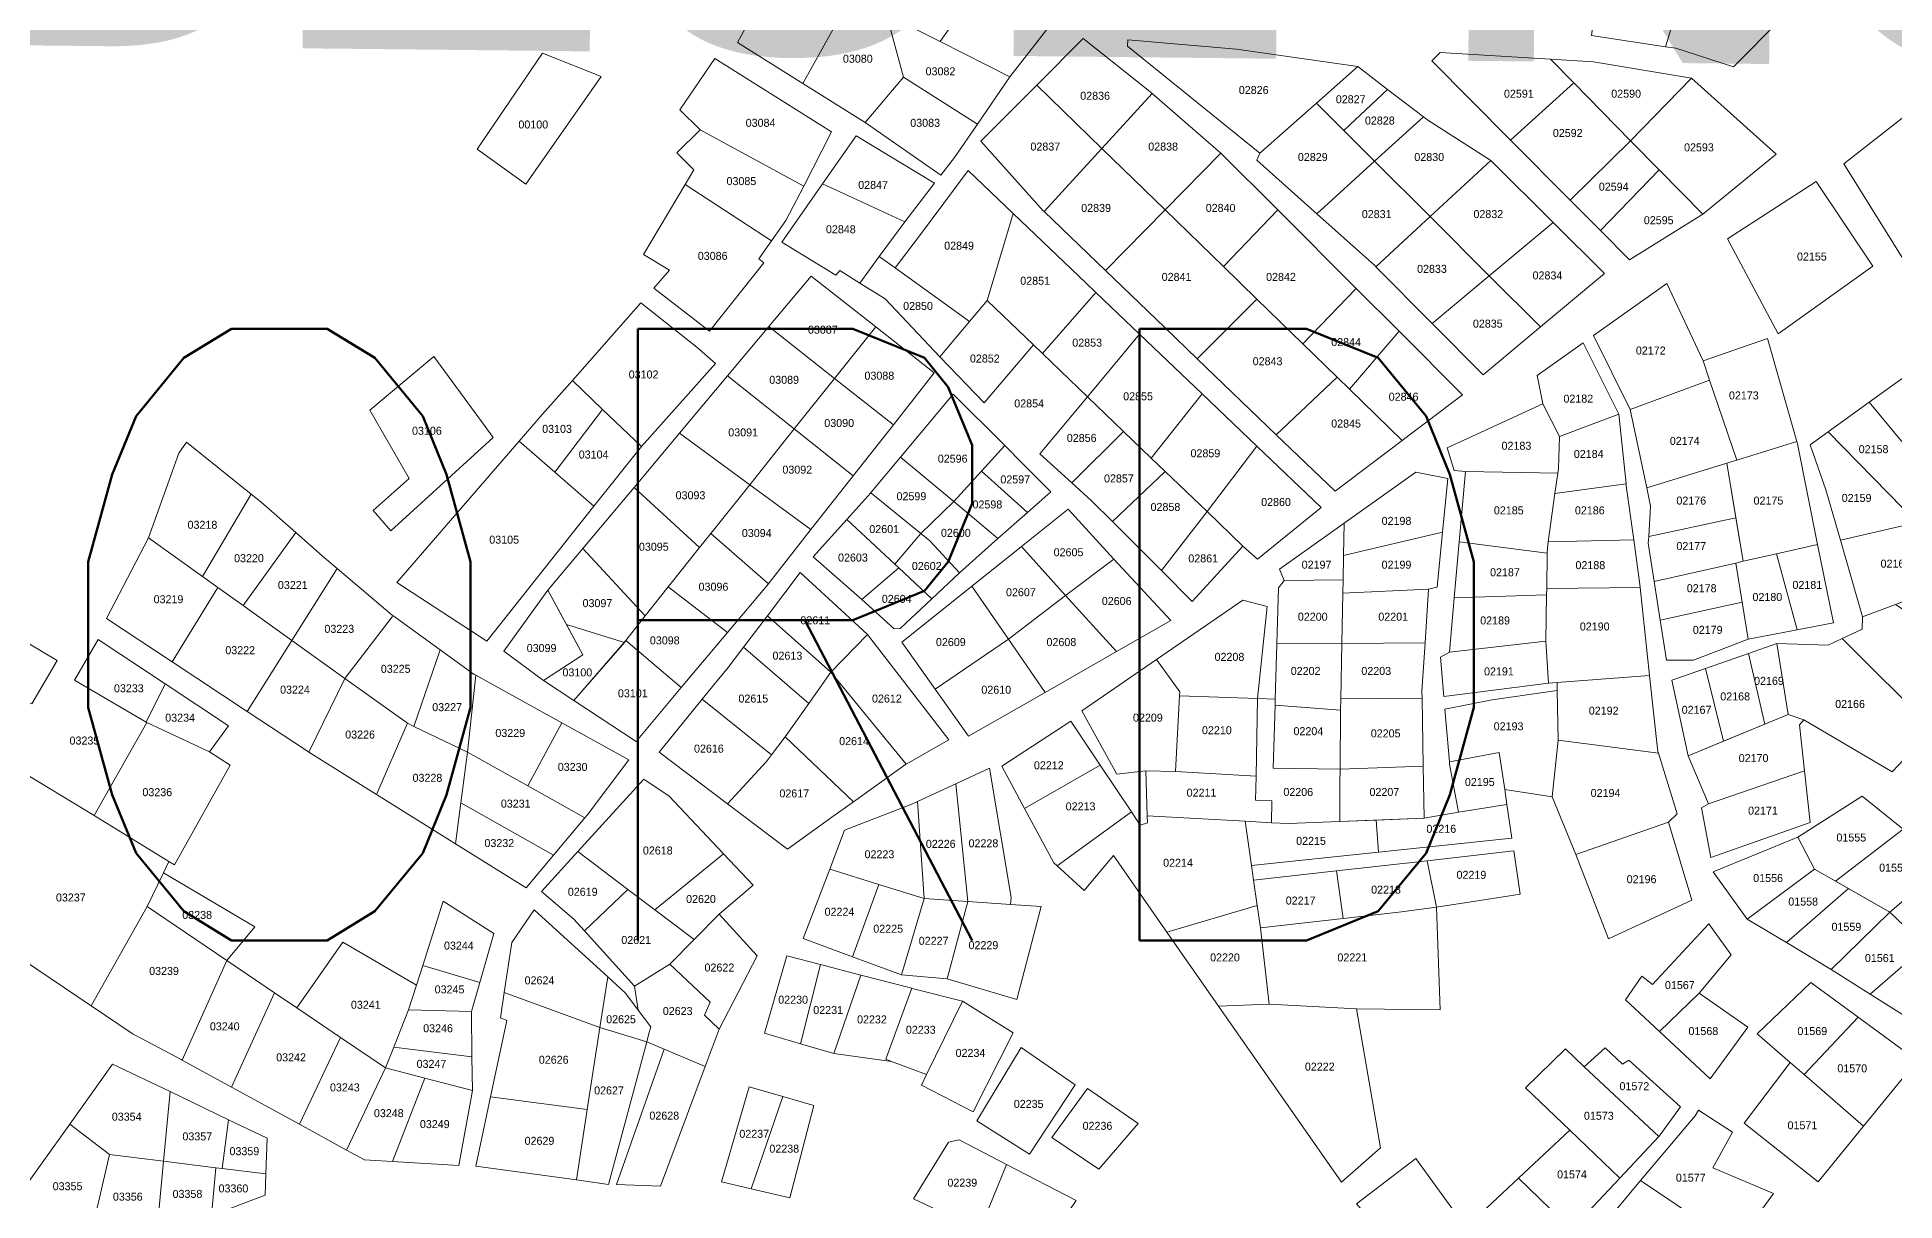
# Model space of a CAD drawing. Header units: metres. Extents: x 245225 to 248406, y 1633796 to 1637634.
# Drawn here: x 246907.2 to 247255.4, y 1635301.6 to 1635519.8 of the extents above; entities that cross this region are included whole.
import ezdxf
from ezdxf.enums import TextEntityAlignment as Align

# ---------------------------------------------------------------- set-up
doc = ezdxf.new("R2010")
doc.units = ezdxf.units.M
doc.header["$MEASUREMENT"] = 0
doc.layers.add('Etat des lieux', color=2, linetype='Continuous', lineweight=13)
doc.layers.add('Nom_Commune', color=7, linetype='Continuous', lineweight=0)
doc.layers.add('historique_numero_parcelle', color=7, linetype='Continuous')
doc.layers.add('LIMITES_PARCELLES', color=7, linetype='Continuous', lineweight=0, true_color=0xffffff)
doc.styles.add('Style-FANCY', font='FANCY.shx')
doc.styles.add('Style-STANDARD', font='STANDARD.shx')
doc.styles.add('Style-Times New Roman', font='times.ttf')

msp = doc.modelspace()

# ---------------------------------------------------------------- linework, layer by layer
at = {"layer": 'limites_parcelles', "flags": 128}
for points in [[(247084.894, 1635530.936), (247076.445, 1635518.926), (247066.382, 1635524.023), (247059.789, 1635527.363), (247067.974, 1635540.501), (247084.894, 1635530.936)], [(247059.789, 1635527.363), (247050.71, 1635511.09), (247038.495, 1635518.765), (247045.374, 1635531.465), (247046.613, 1635533.293), (247059.789, 1635527.363)], [(247233.943, 1635523.078), (247225.132, 1635514.188), (247214.337, 1635517.681), (247212.43, 1635517.968), (247216.221, 1635530.438), (247233.943, 1635523.078)], [(247066.382, 1635524.023), (247069.579, 1635512.282), (247062.413, 1635503.737), (247050.71, 1635511.09), (247059.789, 1635527.363), (247066.382, 1635524.023)], [(247076.445, 1635518.926), (247089.506, 1635512.31), (247083.441, 1635503.46), (247069.579, 1635512.282), (247066.382, 1635524.023), (247076.445, 1635518.926)], [(247116.207, 1635509.165), (247106.766, 1635498.863), (247094.544, 1635510.737), (247103.265, 1635519.506), (247115.753, 1635509.558), (247116.207, 1635509.165)], [(247154.726, 1635514.268), (247146.972, 1635507.386), (247136.391, 1635497.996), (247111.546, 1635518.078), (247111.626, 1635519.268), (247132.025, 1635517.522), (247154.726, 1635514.268)], [(247190.869, 1635515.631), (247195.223, 1635511.198), (247183.377, 1635500.445), (247168.617, 1635515.299), (247170.204, 1635516.887), (247190.869, 1635515.631)], [(247050.883, 1635491.848), (247031.457, 1635502.414), (247027.647, 1635506.118), (247034.208, 1635515.749), (247056.116, 1635501.991), (247050.883, 1635491.848)], [(247217.274, 1635512.045), (247205.882, 1635500.346), (247195.223, 1635511.198), (247190.869, 1635515.631), (247198.938, 1635515.141), (247217.274, 1635512.045)], [(247083.441, 1635503.46), (247079.135, 1635497.175), (247076.6, 1635493.899), (247062.413, 1635503.737), (247069.579, 1635512.282), (247083.441, 1635503.46)], [(247106.766, 1635498.863), (247095.937, 1635487.048), (247095.751, 1635487.227), (247084.109, 1635500.245), (247094.544, 1635510.737), (247106.766, 1635498.863)], [(247205.882, 1635500.346), (247217.274, 1635512.045), (247233.149, 1635497.837), (247219.417, 1635486.566), (247211.245, 1635494.886), (247205.882, 1635500.346)], [(247157.87, 1635496.501), (247147.066, 1635486.666), (247135.835, 1635496.726), (247136.391, 1635497.996), (247146.972, 1635507.386), (247157.87, 1635496.501)], [(247050.883, 1635491.848), (247047.543, 1635485.375), (247044.843, 1635481.549), (247028.665, 1635492.157), (247030.293, 1635494.9), (247027.118, 1635498.075), (247031.457, 1635502.414), (247050.883, 1635491.848)], [(247179.65, 1635496.646), (247168.275, 1635486.109), (247157.87, 1635496.501), (247167.026, 1635504.835), (247167.664, 1635504.346), (247179.65, 1635496.646)], [(247266.655, 1635493.396), (247275.742, 1635482.518), (247261.861, 1635470.304), (247245.835, 1635496.001), (247257.106, 1635504.829), (247266.655, 1635493.396)], [(247168.275, 1635486.109), (247158.14, 1635476.721), (247157.901, 1635476.961), (247147.066, 1635486.666), (247157.87, 1635496.501), (247168.275, 1635486.109)], [(247044.843, 1635481.549), (247042.463, 1635478.178), (247043.416, 1635477.437), (247033.192, 1635464.636), (247022.777, 1635472.701), (247025.742, 1635476.062), (247020.873, 1635479.025), (247028.665, 1635492.157), (247044.843, 1635481.549)], [(247069.843, 1635485.162), (247065.033, 1635478.611), (247061.401, 1635473.665), (247057.65, 1635476.009), (247056.91, 1635475.162), (247046.75, 1635481.3), (247054.406, 1635492.268), (247069.843, 1635485.162)], [(247090.146, 1635486.674), (247085.242, 1635470.389), (247081.933, 1635466.44), (247068.049, 1635476.49), (247072.576, 1635482.54), (247081.698, 1635494.731), (247090.146, 1635486.674)], [(247105.652, 1635471.887), (247095.621, 1635460.43), (247093.933, 1635462.05), (247085.242, 1635470.389), (247090.146, 1635486.674), (247103.791, 1635473.662), (247105.652, 1635471.887)], [(247129.537, 1635476.74), (247135.801, 1635470.654), (247124.657, 1635459.438), (247118.55, 1635465.309), (247107.442, 1635475.988), (247118.61, 1635487.356), (247129.537, 1635476.74)], [(247154.447, 1635472.663), (247144.441, 1635462.26), (247135.801, 1635470.654), (247129.537, 1635476.74), (247139.747, 1635487.363), (247154.447, 1635472.663)], [(247068.049, 1635476.49), (247081.933, 1635466.44), (247076.383, 1635459.816), (247066.117, 1635470.717), (247061.401, 1635473.665), (247065.033, 1635478.611), (247068.049, 1635476.49)], [(247162.487, 1635464.623), (247153.202, 1635453.749), (247150.883, 1635456.001), (247144.441, 1635462.26), (247154.447, 1635472.663), (247162.487, 1635464.623)], [(247219.456, 1635459.06), (247220.668, 1635455.474), (247205.804, 1635449.959), (247198.944, 1635463.823), (247212.683, 1635473.559), (247219.456, 1635459.06)], [(247020.45, 1635443.042), (247013.186, 1635449.977), (247007.508, 1635455.397), (247020.372, 1635469.976), (247030.822, 1635461.668), (247034.314, 1635458.599), (247020.45, 1635443.042)], [(247093.933, 1635462.05), (247084.715, 1635451.193), (247076.383, 1635459.816), (247081.933, 1635466.44), (247085.242, 1635470.389), (247093.933, 1635462.05)], [(247144.441, 1635462.26), (247150.883, 1635456.001), (247139.464, 1635445.205), (247124.657, 1635459.438), (247135.801, 1635470.654), (247144.441, 1635462.26)], [(247125.562, 1635452.901), (247116.027, 1635440.853), (247110.826, 1635445.842), (247104.066, 1635452.329), (247113.841, 1635464.078), (247125.562, 1635452.901)], [(247203.687, 1635449.112), (247192.569, 1635444.917), (247189.399, 1635451.017), (247188.341, 1635456.309), (247197.004, 1635462.448), (247203.687, 1635449.112)], [(247237.003, 1635443.951), (247225.766, 1635440.476), (247220.668, 1635455.474), (247219.456, 1635459.06), (247231.521, 1635463.294), (247237.003, 1635443.951)], [(246992.682, 1635444.677), (246973.5, 1635427.214), (246970.192, 1635431.051), (246976.939, 1635437.004), (246969.531, 1635449.836), (246981.569, 1635459.89), (246990.698, 1635447.455), (246992.682, 1635444.677)], [(247013.186, 1635449.977), (247004.21, 1635438.199), (246997.545, 1635444.01), (247001.929, 1635449.074), (247007.508, 1635455.397), (247013.186, 1635449.977)], [(247153.202, 1635453.749), (247163.068, 1635444.163), (247150.467, 1635434.628), (247139.464, 1635445.205), (247150.883, 1635456.001), (247153.202, 1635453.749)], [(247225.766, 1635440.476), (247223.908, 1635439.902), (247208.898, 1635435.262), (247205.804, 1635449.959), (247220.668, 1635455.474), (247225.766, 1635440.476)], [(247088.546, 1635443.208), (247084.196, 1635438.404), (247079.032, 1635432.701), (247069.049, 1635441.05), (247078.923, 1635452.831), (247088.546, 1635443.208)], [(247135.839, 1635443.1), (247126.493, 1635430.812), (247118.649, 1635438.337), (247116.027, 1635440.853), (247125.562, 1635452.901), (247135.839, 1635443.1)], [(247192.569, 1635444.917), (247192.331, 1635438.884), (247192.21, 1635438.006), (247174.9, 1635438.317), (247172.784, 1635438.528), (247171.514, 1635442.762), (247189.399, 1635451.017), (247192.569, 1635444.917)], [(247205.026, 1635436.026), (247191.681, 1635434.186), (247192.21, 1635438.006), (247192.331, 1635438.884), (247192.569, 1635444.917), (247203.687, 1635449.112), (247205.026, 1635436.026)], [(246947.33, 1635434.098), (246938.156, 1635418.66), (246928.04, 1635425.902), (246933.755, 1635441.777), (246935.19, 1635443.852), (246947.33, 1635434.098)], [(247004.21, 1635438.199), (247011.533, 1635431.814), (246991.452, 1635406.529), (246974.624, 1635417.536), (246997.545, 1635444.01), (247004.21, 1635438.199)], [(247040.755, 1635435.855), (247033.469, 1635426.739), (247031.332, 1635424.065), (247019.072, 1635435.361), (247027.583, 1635445.516), (247040.755, 1635435.855)], [(247092.808, 1635430.65), (247084.196, 1635438.404), (247088.546, 1635443.208), (247091.976, 1635439.778), (247097.225, 1635434.53), (247092.808, 1635430.65)], [(247116.027, 1635440.853), (247118.649, 1635438.337), (247108.74, 1635428.941), (247104.852, 1635432.829), (247101.122, 1635436.213), (247110.826, 1635445.842), (247116.027, 1635440.853)], [(247133.216, 1635424.362), (247126.493, 1635430.812), (247135.839, 1635443.1), (247147.888, 1635431.61), (247135.967, 1635421.928), (247133.216, 1635424.362)], [(247240.931, 1635424.68), (247233.227, 1635422.921), (247226.972, 1635421.494), (247223.908, 1635439.902), (247225.766, 1635440.476), (247237.003, 1635443.951), (247237.13, 1635443.503), (247240.931, 1635424.68)], [(247256.916, 1635431.457), (247256.823, 1635428.142), (247245.203, 1635425.434), (247242.475, 1635434.877), (247239.512, 1635443.344), (247242.891, 1635445.775), (247256.916, 1635431.457)], [(247079.032, 1635432.701), (247072.849, 1635426.68), (247063.429, 1635434.356), (247063.577, 1635434.522), (247069.049, 1635441.05), (247079.032, 1635432.701)], [(247225.613, 1635429.662), (247209.266, 1635426.13), (247209.614, 1635431.861), (247208.898, 1635435.262), (247223.908, 1635439.902), (247225.613, 1635429.662)], [(247092.808, 1635430.65), (247087.286, 1635425.798), (247082.081, 1635430.151), (247079.032, 1635432.701), (247084.196, 1635438.404), (247092.808, 1635430.65)], [(247170.629, 1635426.986), (247152.046, 1635422.566), (247152.157, 1635428.626), (247165.587, 1635438.211), (247171.619, 1635437.047), (247170.629, 1635426.986)], [(247192.21, 1635438.006), (247191.681, 1635434.186), (247190.43, 1635425.138), (247190.267, 1635423.962), (247190.252, 1635423.012), (247173.747, 1635425.137), (247174.9, 1635438.317), (247192.21, 1635438.006)], [(247206.453, 1635425.535), (247190.43, 1635425.138), (247191.681, 1635434.186), (247205.026, 1635436.026), (247205.063, 1635435.671), (247206.453, 1635425.535)], [(246955.689, 1635426.873), (246945.782, 1635413.2), (246941.038, 1635416.596), (246938.156, 1635418.66), (246947.33, 1635434.098), (246949.101, 1635432.676), (246955.689, 1635426.873)], [(247031.332, 1635424.065), (247026.028, 1635417.428), (247025.474, 1635416.722), (247021.186, 1635411.255), (247009.478, 1635423.915), (247019.072, 1635435.361), (247031.332, 1635424.065)], [(247052.234, 1635427.436), (247044.421, 1635417.483), (247044.258, 1635417.288), (247033.469, 1635426.739), (247040.755, 1635435.855), (247052.234, 1635427.436)], [(247072.849, 1635426.68), (247079.032, 1635432.701), (247082.081, 1635430.151), (247087.286, 1635425.798), (247080.106, 1635419.322), (247074.527, 1635425.313), (247072.849, 1635426.68)], [(247067.934, 1635420.981), (247068.699, 1635420.266), (247061.771, 1635414.348), (247052.676, 1635422.327), (247058.965, 1635429.363), (247067.934, 1635420.981)], [(247209.266, 1635426.13), (247225.613, 1635429.662), (247226.972, 1635421.494), (247225.593, 1635421.179), (247210.301, 1635417.689), (247209.19, 1635424.876), (247209.266, 1635426.13)], [(246938.156, 1635418.66), (246941.038, 1635416.596), (246932.517, 1635402.632), (246920.208, 1635410.768), (246928.04, 1635425.902), (246938.156, 1635418.66)], [(246963.421, 1635420.158), (246954.929, 1635406.651), (246945.782, 1635413.2), (246955.689, 1635426.873), (246960.637, 1635422.516), (246963.421, 1635420.158)], [(247044.258, 1635417.288), (247036.574, 1635408.14), (247025.474, 1635416.722), (247026.028, 1635417.428), (247031.332, 1635424.065), (247033.469, 1635426.739), (247044.258, 1635417.288)], [(247067.934, 1635420.981), (247072.849, 1635426.68), (247074.527, 1635425.313), (247080.106, 1635419.322), (247074.906, 1635414.465), (247068.699, 1635420.266), (247067.934, 1635420.981)], [(247152.046, 1635422.566), (247151.964, 1635418.052), (247140.928, 1635417.891), (247140.081, 1635420.008), (247152.157, 1635428.626), (247152.046, 1635422.566)], [(247152.046, 1635422.566), (247170.629, 1635426.986), (247169.608, 1635416.621), (247168.021, 1635416.303), (247151.918, 1635415.517), (247151.964, 1635418.052), (247152.046, 1635422.566)], [(247266.857, 1635422.852), (247261.48, 1635415.654), (247255.535, 1635413.404), (247249.354, 1635411.065), (247245.203, 1635425.434), (247256.823, 1635428.142), (247266.857, 1635422.852)], [(247017.27, 1635406.3), (247006.413, 1635409.655), (247002.935, 1635416.107), (247009.478, 1635423.915), (247021.186, 1635411.255), (247017.562, 1635406.633), (247017.27, 1635406.3)], [(247099.936, 1635415.107), (247089.239, 1635406.92), (247082.408, 1635416.85), (247090.375, 1635423.215), (247091.681, 1635424.259), (247099.936, 1635415.107)], [(247190.128, 1635415.235), (247172.828, 1635414.632), (247173.747, 1635425.137), (247190.252, 1635423.012), (247190.147, 1635416.399), (247190.128, 1635415.235)], [(247190.43, 1635425.138), (247206.453, 1635425.535), (247207.603, 1635417.15), (247207.662, 1635416.586), (247190.147, 1635416.399), (247190.252, 1635423.012), (247190.267, 1635423.962), (247190.43, 1635425.138)], [(247237.069, 1635408.641), (247227.923, 1635406.884), (247226.787, 1635413.851), (247225.593, 1635421.179), (247226.972, 1635421.494), (247233.227, 1635422.921), (247237.069, 1635408.641)], [(246973.859, 1635411.331), (246973.733, 1635411.094), (246964.89, 1635399.519), (246954.929, 1635406.651), (246963.421, 1635420.158), (246973.76, 1635411.403), (246973.859, 1635411.331)], [(247062.836, 1635407.746), (247055.953, 1635400.707), (247044.06, 1635411.301), (247050.234, 1635419.427), (247058.618, 1635411.656), (247062.836, 1635407.746)], [(247074.906, 1635414.465), (247068.966, 1635408.917), (247067.802, 1635408.811), (247061.771, 1635414.348), (247068.699, 1635420.266), (247074.906, 1635414.465)], [(246945.782, 1635413.2), (246954.929, 1635406.651), (246946.564, 1635393.347), (246932.517, 1635402.632), (246941.038, 1635416.596), (246945.782, 1635413.2)], [(247036.574, 1635408.14), (247027.915, 1635397.829), (247017.562, 1635406.633), (247021.186, 1635411.255), (247025.474, 1635416.722), (247036.574, 1635408.14)], [(247089.239, 1635406.92), (247075.543, 1635397.52), (247069.292, 1635406.37), (247076.988, 1635412.519), (247082.408, 1635416.85), (247089.239, 1635406.92)], [(247151.918, 1635415.517), (247151.746, 1635406.06), (247139.567, 1635406.036), (247139.869, 1635416.515), (247140.928, 1635417.891), (247151.964, 1635418.052), (247151.918, 1635415.517)], [(247209.391, 1635400.107), (247192.099, 1635398.804), (247190.466, 1635398.681), (247189.99, 1635406.539), (247190.128, 1635415.235), (247190.147, 1635416.399), (247207.662, 1635416.586), (247209.391, 1635400.107)], [(247089.239, 1635406.92), (247099.936, 1635415.107), (247109.501, 1635404.576), (247104.489, 1635401.71), (247096.118, 1635396.922), (247089.239, 1635406.92)], [(247135.953, 1635395.772), (247121.317, 1635396.302), (247121.357, 1635397.054), (247117.024, 1635403.061), (247133.202, 1635414.187), (247137.753, 1635413.023), (247135.953, 1635395.772)], [(247211.414, 1635410.49), (247226.787, 1635413.851), (247227.923, 1635406.884), (247217.657, 1635402.968), (247212.577, 1635402.968), (247211.414, 1635410.49)], [(247262.524, 1635390.096), (247245.527, 1635407.016), (247249.298, 1635408.8), (247249.354, 1635411.065), (247255.535, 1635413.404), (247273.334, 1635401.578), (247268.85, 1635396.816), (247262.524, 1635390.096)], [(246903.592, 1635396.057), (246896.052, 1635400.582), (246900.735, 1635408.995), (246910.974, 1635402.883), (246906.212, 1635394.787), (246903.592, 1635396.057)], [(246982.727, 1635404.91), (246977.801, 1635390.555), (246976.604, 1635391.132), (246964.89, 1635399.519), (246973.733, 1635411.094), (246973.859, 1635411.331), (246982.727, 1635404.91)], [(247017.27, 1635406.3), (247007.771, 1635395.431), (247002.088, 1635399.174), (247009.496, 1635403.936), (247006.413, 1635409.655), (247017.27, 1635406.3)], [(246964.89, 1635399.519), (246958.086, 1635385.745), (246957.673, 1635386.003), (246946.564, 1635393.347), (246954.929, 1635406.651), (246964.89, 1635399.519)], [(246989.394, 1635400.132), (246987.849, 1635385.708), (246977.801, 1635390.555), (246982.727, 1635404.91), (246989.106, 1635400.291), (246989.394, 1635400.132)], [(247044.866, 1635385.247), (247031.874, 1635395.679), (247034.343, 1635398.715), (247036.695, 1635401.608), (247039.597, 1635405.426), (247051.828, 1635394.863), (247047.38, 1635388.562), (247044.866, 1635385.247)], [(247151.558, 1635395.736), (247151.519, 1635393.614), (247139.234, 1635394.502), (247139.268, 1635395.669), (247139.567, 1635406.036), (247151.746, 1635406.06), (247151.558, 1635395.736)], [(247166.774, 1635395.832), (247151.558, 1635395.736), (247151.746, 1635406.06), (247167.352, 1635406.22), (247166.751, 1635397.148), (247166.774, 1635395.832)], [(247190.466, 1635398.681), (247170.864, 1635396.166), (247170.244, 1635403.498), (247171.937, 1635404.45), (247189.99, 1635406.539), (247190.466, 1635398.681)], [(247262.524, 1635390.096), (247254.931, 1635382.03), (247238.347, 1635391.803), (247235.384, 1635392.755), (247233.267, 1635406.091), (247242.898, 1635405.773), (247245.527, 1635407.016), (247262.524, 1635390.096)], [(247121.317, 1635396.302), (247120.563, 1635382.105), (247114.998, 1635382.225), (247109.601, 1635381.59), (247103.039, 1635393.443), (247117.024, 1635403.061), (247121.357, 1635397.054), (247121.317, 1635396.302)], [(246927.641, 1635391.342), (246931.217, 1635398.509), (246943.068, 1635390.66), (246939.47, 1635385.791), (246927.722, 1635391.295), (246927.641, 1635391.342)], [(247070.086, 1635383.495), (247069.927, 1635383.404), (247060.188, 1635376.415), (247047.38, 1635388.562), (247051.828, 1635394.863), (247055.953, 1635400.707), (247070.086, 1635383.495)], [(247211.075, 1635385.545), (247192.278, 1635387.952), (247192.125, 1635397.279), (247192.099, 1635398.804), (247209.391, 1635400.107), (247209.402, 1635400.005), (247210.989, 1635385.823), (247211.075, 1635385.545)], [(247044.866, 1635385.247), (247043.888, 1635383.959), (247036.574, 1635376.041), (247023.784, 1635385.733), (247031.874, 1635395.679), (247044.866, 1635385.247)], [(247139.234, 1635394.502), (247138.883, 1635382.719), (247151.412, 1635382.558), (247151.387, 1635379.988), (247151.387, 1635372.702), (247141.73, 1635372.315), (247138.577, 1635372.486), (247138.621, 1635376.615), (247135.578, 1635376.747), (247135.666, 1635381.222), (247135.953, 1635395.772), (247139.268, 1635395.669), (247139.234, 1635394.502)], [(247167, 1635383.116), (247151.412, 1635382.558), (247151.519, 1635393.614), (247151.558, 1635395.736), (247166.774, 1635395.832), (247167, 1635383.116)], [(247192.278, 1635387.952), (247191.154, 1635377.369), (247182.276, 1635378.709), (247181.258, 1635385.663), (247171.9, 1635383.925), (247171.068, 1635393.764), (247179.909, 1635395.506), (247192.125, 1635397.279), (247192.278, 1635387.952)], [(246939.47, 1635385.791), (246943.377, 1635383.295), (246932.921, 1635364.594), (246931.882, 1635365.233), (246917.88, 1635373.832), (246927.722, 1635391.295), (246939.47, 1635385.791)], [(246987.849, 1635385.708), (246986.613, 1635376.216), (246985.613, 1635368.54), (246970.823, 1635377.784), (246976.604, 1635391.132), (246977.801, 1635390.555), (246987.849, 1635385.708)], [(247009.832, 1635373.412), (246999.14, 1635379.393), (247005.519, 1635391.245), (247018.104, 1635384.31), (247010.273, 1635373.938), (247009.832, 1635373.412)], [(247238.451, 1635382.199), (247220.462, 1635376.034), (247216.652, 1635385.03), (247235.384, 1635392.755), (247238.347, 1635391.803), (247237.501, 1635390.85), (247238.451, 1635382.199)], [(247060.188, 1635376.415), (247056.162, 1635373.525), (247047.808, 1635367.529), (247036.574, 1635376.041), (247043.888, 1635383.959), (247044.866, 1635385.247), (247047.38, 1635388.562), (247060.188, 1635376.415)], [(247191.154, 1635377.369), (247192.278, 1635387.952), (247211.075, 1635385.545), (247214.588, 1635374.182), (247213, 1635372.594), (247195.586, 1635366.521), (247191.154, 1635377.369)], [(247003.981, 1635366.423), (246986.613, 1635376.216), (246987.849, 1635385.708), (246999.14, 1635379.393), (247009.832, 1635373.412), (247003.981, 1635366.423)], [(247182.276, 1635378.709), (247182.688, 1635375.889), (247173.63, 1635374.499), (247171.937, 1635383.495), (247171.9, 1635383.925), (247181.258, 1635385.663), (247182.276, 1635378.709)], [(246917.88, 1635373.832), (246931.882, 1635365.233), (246930.868, 1635363.107), (246927.841, 1635356.763), (246917.335, 1635338.168), (246889.411, 1635357.005), (246905.497, 1635381.346), (246917.88, 1635373.832)], [(247035.846, 1635366.656), (247022.954, 1635356.162), (247017.895, 1635359.99), (247008.524, 1635367.08), (247020.882, 1635380.632), (247025.645, 1635377.457), (247035.846, 1635366.656)], [(247081.658, 1635357.733), (247079.375, 1635379.782), (247085.727, 1635382.728), (247089.748, 1635358.492), (247089.633, 1635357.189), (247081.658, 1635357.733)], [(247112.292, 1635374.53), (247098.355, 1635364.423), (247097.748, 1635364.974), (247092.276, 1635375.144), (247106.431, 1635383.298), (247112.292, 1635374.53)], [(247120.563, 1635382.105), (247135.666, 1635381.222), (247135.578, 1635376.747), (247138.621, 1635376.615), (247138.577, 1635372.486), (247133.608, 1635372.757), (247115.275, 1635373.753), (247114.998, 1635382.225), (247120.563, 1635382.105)], [(247151.412, 1635382.558), (247167, 1635383.116), (247167.174, 1635373.335), (247151.387, 1635372.702), (247151.387, 1635379.988), (247151.412, 1635382.558)], [(247220.462, 1635376.034), (247238.451, 1635382.199), (247239.512, 1635372.541), (247220.885, 1635365.98), (247219.192, 1635375.293), (247220.462, 1635376.034)], [(247256.976, 1635371.294), (247244.281, 1635361.532), (247240.328, 1635363.797), (247237.227, 1635369.763), (247249.292, 1635377.489), (247256.976, 1635371.294)], [(247073.467, 1635358.292), (247064.983, 1635360.914), (247055.746, 1635363.77), (247058.527, 1635371.086), (247071.122, 1635375.954), (247072.233, 1635376.47), (247073.467, 1635358.292)], [(247115.275, 1635373.753), (247133.608, 1635372.757), (247134.808, 1635364.446), (247135.203, 1635361.716), (247135.89, 1635356.957), (247118.971, 1635351.994), (247108.966, 1635366.35), (247103.463, 1635359.788), (247098.355, 1635364.423), (247112.292, 1635374.53), (247113.94, 1635372.065), (247115.316, 1635372.488), (247115.275, 1635373.753)], [(247158.646, 1635366.966), (247158.194, 1635372.975), (247167.174, 1635373.335), (247173.63, 1635374.499), (247182.688, 1635375.889), (247183.607, 1635369.604), (247158.646, 1635366.966)], [(247158.646, 1635366.966), (247134.808, 1635364.446), (247133.608, 1635372.757), (247138.577, 1635372.486), (247141.73, 1635372.315), (247151.387, 1635372.702), (247158.194, 1635372.975), (247158.646, 1635366.966)], [(247244.281, 1635361.532), (247256.976, 1635371.294), (247262.945, 1635366.482), (247265.191, 1635364.883), (247254.457, 1635355.701), (247244.281, 1635361.532)], [(247017.895, 1635359.99), (247009.811, 1635352.2), (247007.785, 1635354.438), (247001.7, 1635359.598), (247008.524, 1635367.08), (247017.895, 1635359.99)], [(247035.038, 1635355.364), (247030.325, 1635350.584), (247022.954, 1635356.162), (247035.846, 1635366.656), (247041.388, 1635360.788), (247035.038, 1635355.364)], [(247169.465, 1635356.67), (247167.748, 1635365.376), (247183.959, 1635367.199), (247185.148, 1635359.073), (247175.642, 1635357.606), (247170.225, 1635356.771), (247169.465, 1635356.67)], [(246942.776, 1635346.648), (246935.024, 1635351.898), (246927.841, 1635356.763), (246930.868, 1635363.107), (246947.973, 1635352.995), (246942.776, 1635346.648)], [(247151.979, 1635354.555), (247136.491, 1635352.802), (247135.89, 1635356.957), (247135.203, 1635361.716), (247150.776, 1635363.467), (247151.979, 1635354.555)], [(247169.465, 1635356.67), (247162.446, 1635355.739), (247151.979, 1635354.555), (247150.776, 1635363.467), (247167.748, 1635365.376), (247169.465, 1635356.67)], [(247274.993, 1635357.901), (247264.481, 1635346.632), (247261.124, 1635349.351), (247254.457, 1635355.701), (247265.191, 1635364.883), (247274.993, 1635357.901)], [(247022.954, 1635356.162), (247030.325, 1635350.584), (247025.777, 1635345.971), (247019.163, 1635341.87), (247009.811, 1635352.2), (247017.895, 1635359.99), (247022.954, 1635356.162)], [(246942.776, 1635346.648), (246934.405, 1635327.988), (246934.178, 1635328.112), (246925.715, 1635332.593), (246925.182, 1635332.875), (246917.335, 1635338.168), (246927.841, 1635356.763), (246935.024, 1635351.898), (246942.776, 1635346.648)], [(247012.671, 1635334.101), (246994.745, 1635340.655), (246996.147, 1635350.037), (247000.377, 1635356.158), (247014.134, 1635343.575), (247012.671, 1635334.101)], [(247089.633, 1635357.189), (247095.357, 1635356.799), (247090.807, 1635339.336), (247077.789, 1635343.252), (247077.754, 1635343.255), (247081.658, 1635357.733), (247089.633, 1635357.189)], [(247136.491, 1635352.802), (247138.131, 1635338.488), (247128.639, 1635338.121), (247118.971, 1635351.994), (247135.89, 1635356.957), (247136.491, 1635352.802)], [(247154.521, 1635337.605), (247138.131, 1635338.488), (247136.491, 1635352.802), (247151.979, 1635354.555), (247162.446, 1635355.739), (247169.465, 1635356.67), (247170.188, 1635337.441), (247154.521, 1635337.605)], [(247035.038, 1635333.801), (247032.259, 1635336.446), (247033.322, 1635338.873), (247025.777, 1635345.971), (247030.325, 1635350.584), (247035.038, 1635355.364), (247042.181, 1635347.559), (247035.038, 1635333.801)], [(247218.715, 1635340.527), (247211.269, 1635333.349), (247204.899, 1635339.295), (247207.968, 1635343.74), (247209.979, 1635342.152), (247220.556, 1635353.531), (247224.748, 1635347.723), (247218.715, 1635340.527)], [(246978.294, 1635342.057), (246976.829, 1635337.425), (246974.028, 1635330.389), (246972.49, 1635326.525), (246964.06, 1635332.234), (246955.887, 1635337.768), (246964.46, 1635350.095), (246978.294, 1635342.057)], [(247268.918, 1635343.039), (247260.422, 1635333.457), (247256.812, 1635336.534), (247250.762, 1635340.373), (247261.124, 1635349.351), (247264.481, 1635346.632), (247268.918, 1635343.039)], [(246990.144, 1635342.514), (246988.577, 1635337.108), (246976.829, 1635337.425), (246978.294, 1635342.057), (246979.465, 1635345.757), (246990.144, 1635342.514)], [(247035.038, 1635333.801), (247032.415, 1635326.798), (247024.725, 1635330.033), (247021.446, 1635331.413), (247021.807, 1635332.755), (247022.248, 1635334.224), (247019.866, 1635337.358), (247019.163, 1635341.87), (247025.777, 1635345.971), (247033.322, 1635338.873), (247032.259, 1635336.446), (247035.038, 1635333.801)], [(247021.446, 1635331.413), (247012.671, 1635334.101), (247014.134, 1635343.575), (247017.443, 1635340.547), (247019.866, 1635337.358), (247022.248, 1635334.224), (247021.807, 1635332.755), (247021.446, 1635331.413)], [(247071.146, 1635341.451), (247066.272, 1635328.158), (247067.352, 1635327.752), (247056.535, 1635329.216), (247061.596, 1635343.942), (247071.146, 1635341.451)], [(247248.558, 1635336.013), (247238.401, 1635325.27), (247235.807, 1635327.525), (247229.616, 1635332.907), (247239.67, 1635342.537), (247248.558, 1635336.013)], [(246955.887, 1635337.768), (246964.06, 1635332.234), (246956.361, 1635315.963), (246943.606, 1635322.949), (246951.712, 1635340.596), (246955.887, 1635337.768)], [(247010.299, 1635318.737), (246992.164, 1635321.092), (246995.218, 1635335.388), (246994.033, 1635335.891), (246994.745, 1635340.655), (247012.671, 1635334.101), (247010.299, 1635318.737)], [(247080.644, 1635339.035), (247073.916, 1635325.286), (247067.352, 1635327.752), (247066.272, 1635328.158), (247071.146, 1635341.451), (247071.446, 1635341.372), (247080.644, 1635339.035)], [(247073.916, 1635325.286), (247080.644, 1635339.035), (247090.141, 1635333.088), (247082.661, 1635318.27), (247072.939, 1635323.289), (247073.916, 1635325.286)], [(247154.521, 1635337.605), (247158.967, 1635311.567), (247151.656, 1635305.095), (247128.639, 1635338.121), (247138.131, 1635338.488), (247154.521, 1635337.605)], [(247021.446, 1635331.413), (247014.268, 1635304.696), (247008.26, 1635305.527), (247010.299, 1635318.737), (247012.671, 1635334.101), (247021.446, 1635331.413)], [(246988.698, 1635328.586), (246988.788, 1635322.291), (246979.84, 1635324.615), (246972.49, 1635326.525), (246974.028, 1635330.389), (246988.698, 1635328.586)], [(247197.173, 1635326.701), (247211.162, 1635313.694), (247203.854, 1635305.879), (247194.474, 1635314.845), (247186.166, 1635322.785), (247193.681, 1635330.087), (247197.173, 1635326.701)], [(247211.162, 1635313.694), (247197.173, 1635326.701), (247201.089, 1635330.299), (247204.37, 1635327.23), (247205.534, 1635327.971), (247215.223, 1635319.254), (247211.413, 1635313.962), (247211.162, 1635313.694)], [(246932.124, 1635322.078), (246930.879, 1635309.041), (246920.764, 1635310.302), (246913.317, 1635316.007), (246921.333, 1635327.252), (246932.124, 1635322.078)], [(246979.84, 1635324.615), (246973.802, 1635308.961), (246968.574, 1635309.274), (246965.206, 1635311.118), (246972.49, 1635326.525), (246979.84, 1635324.615)], [(247238.401, 1635325.27), (247249.527, 1635315.598), (247241.046, 1635305.178), (247227.148, 1635316.175), (247235.807, 1635327.525), (247238.401, 1635325.27)], [(246943.082, 1635316.824), (246941.869, 1635307.67), (246940.707, 1635307.815), (246930.879, 1635309.041), (246932.124, 1635322.078), (246943.082, 1635316.824)], [(247225.806, 1635293.537), (247221.921, 1635296.023), (247217.865, 1635298.619), (247207.748, 1635305.394), (247217.974, 1635317.561), (247218.609, 1635318.619), (247224.959, 1635314.492), (247221.255, 1635307.824), (247232.685, 1635302.956), (247225.806, 1635293.537)], [(247088.919, 1635308.424), (247083.919, 1635296.085), (247071.446, 1635302.002), (247078.034, 1635312.638), (247080.019, 1635313.035), (247088.919, 1635308.424)], [(246939.845, 1635298.856), (246940.707, 1635307.815), (246941.869, 1635307.67), (246950.056, 1635306.65), (246949.908, 1635302.646), (246939.845, 1635298.856)], [(247221.921, 1635296.023), (247214.291, 1635283.921), (247199.211, 1635295.272), (247203.475, 1635300.31), (247207.748, 1635305.394), (247217.865, 1635298.619), (247221.921, 1635296.023)]]:
    msp.add_lwpolyline(points, close=True, dxfattribs=at)
at = {"layer": 'limites_parcelles'}
for points in [[(247216.221, 1635530.438), (247212.43, 1635517.968), (247198.541, 1635520.062), (247200.685, 1635536.889)], [(247089.506, 1635512.31), (247076.445, 1635518.926), (247084.894, 1635530.936), (247098.185, 1635523.422)], [(247012.923, 1635512.41), (246998.767, 1635492.169), (246989.639, 1635498.784), (247001.942, 1635516.776)], [(247160.336, 1635509.965), (247152.117, 1635502.248), (247146.972, 1635507.386), (247154.726, 1635514.268)], [(247129.088, 1635498.022), (247118.61, 1635487.356), (247106.766, 1635498.863), (247116.207, 1635509.165)], [(247152.117, 1635502.248), (247160.336, 1635509.965), (247167.026, 1635504.835), (247157.87, 1635496.501)], [(247205.882, 1635500.346), (247194.54, 1635489.21), (247183.377, 1635500.445), (247195.223, 1635511.198)], [(247075.414, 1635492.365), (247069.843, 1635485.162), (247054.406, 1635492.268), (247060.694, 1635501.274)], [(247118.61, 1635487.356), (247107.442, 1635475.988), (247095.937, 1635487.048), (247106.766, 1635498.863)], [(247211.245, 1635494.886), (247200.211, 1635483.502), (247194.54, 1635489.21), (247205.882, 1635500.346)], [(247139.747, 1635487.363), (247129.537, 1635476.74), (247118.61, 1635487.356), (247129.088, 1635498.022)], [(247191.38, 1635485.004), (247179.383, 1635475.013), (247168.275, 1635486.109), (247179.65, 1635496.646)], [(247219.417, 1635486.566), (247205.685, 1635477.993), (247200.211, 1635483.502), (247211.245, 1635494.886)], [(247251.259, 1635476.818), (247233.532, 1635464.118), (247224.007, 1635481.978), (247240.676, 1635492.693)], [(247179.383, 1635475.013), (247168.679, 1635466.099), (247158.14, 1635476.721), (247168.275, 1635486.109)], [(247188.972, 1635465.435), (247179.383, 1635475.013), (247191.38, 1635485.004), (247201.002, 1635475.453)], [(247064.391, 1635465.429), (247056.671, 1635455.77), (247044.322, 1635465.487), (247052.253, 1635474.95)], [(247188.972, 1635465.435), (247178.221, 1635456.482), (247168.679, 1635466.099), (247179.383, 1635475.013)], [(247113.841, 1635464.078), (247104.066, 1635452.329), (247095.621, 1635460.43), (247105.652, 1635471.887)], [(247056.671, 1635455.77), (247049.109, 1635446.307), (247036.569, 1635456.237), (247044.322, 1635465.487)], [(247067.677, 1635447.11), (247056.671, 1635455.77), (247064.391, 1635465.429), (247075.325, 1635456.853)], [(247163.068, 1635444.163), (247153.202, 1635453.749), (247162.487, 1635464.623), (247174.385, 1635452.725)], [(247269.984, 1635453.563), (247257.247, 1635443.276), (247250.597, 1635451.318), (247263.642, 1635460.701)], [(247049.109, 1635446.307), (247040.755, 1635435.855), (247027.583, 1635445.516), (247036.569, 1635456.237)], [(247067.677, 1635447.11), (247060.171, 1635437.548), (247049.109, 1635446.307), (247056.671, 1635455.77)], [(247020.45, 1635443.042), (247011.533, 1635431.814), (247004.21, 1635438.199), (247013.186, 1635449.977)], [(247110.826, 1635445.842), (247101.122, 1635436.213), (247095.158, 1635441.622), (247104.066, 1635452.329)], [(247256.916, 1635431.457), (247242.891, 1635445.775), (247250.597, 1635451.318), (247257.247, 1635443.276)], [(247060.171, 1635437.548), (247052.234, 1635427.436), (247040.755, 1635435.855), (247049.109, 1635446.307)], [(247126.493, 1635430.812), (247117.918, 1635419.763), (247108.74, 1635428.941), (247118.649, 1635438.337)], [(247072.849, 1635426.68), (247067.934, 1635420.981), (247058.965, 1635429.363), (247063.429, 1635434.356)], [(247099.936, 1635415.107), (247091.681, 1635424.259), (247100.435, 1635431.254), (247109.035, 1635421.926)], [(247117.918, 1635419.763), (247126.493, 1635430.812), (247133.216, 1635424.362), (247123.691, 1635413.99)], [(247237.069, 1635408.641), (247233.227, 1635422.921), (247240.931, 1635424.68), (247243.904, 1635409.953)], [(247109.501, 1635404.576), (247099.936, 1635415.107), (247109.035, 1635421.926), (247119.669, 1635410.392)], [(247226.787, 1635413.851), (247211.414, 1635410.49), (247210.301, 1635417.689), (247225.593, 1635421.179)], [(247002.088, 1635399.174), (246994.671, 1635404.683), (247002.935, 1635416.107), (247009.496, 1635403.936)], [(247167.352, 1635406.22), (247151.746, 1635406.06), (247151.918, 1635415.517), (247168.021, 1635416.303)], [(247172.828, 1635414.632), (247190.128, 1635415.235), (247189.99, 1635406.539), (247171.937, 1635404.45)], [(247051.828, 1635394.863), (247039.597, 1635405.426), (247044.06, 1635411.301), (247055.953, 1635400.707)], [(246931.217, 1635398.509), (246927.641, 1635391.342), (246914.176, 1635399.232), (246918.621, 1635406.852)], [(247027.915, 1635397.829), (247019.445, 1635387.744), (247007.771, 1635395.431), (247017.562, 1635406.633)], [(247070.086, 1635383.495), (247055.953, 1635400.707), (247062.836, 1635407.746), (247078.076, 1635388.061)], [(247096.118, 1635396.922), (247081.764, 1635388.712), (247075.543, 1635397.52), (247089.239, 1635406.92)], [(247231.058, 1635390.971), (247227.953, 1635404.229), (247233.267, 1635406.091), (247235.384, 1635392.755)], [(247223.299, 1635387.771), (247216.652, 1635385.03), (247213.588, 1635399.198), (247219.902, 1635401.41)], [(247231.058, 1635390.971), (247223.299, 1635387.771), (247219.902, 1635401.41), (247227.953, 1635404.229)], [(246976.604, 1635391.132), (246970.823, 1635377.784), (246958.086, 1635385.745), (246964.89, 1635399.519)], [(247005.519, 1635391.245), (246999.14, 1635379.393), (246987.849, 1635385.708), (246989.394, 1635400.132)], [(247135.953, 1635395.772), (247135.666, 1635381.222), (247120.563, 1635382.105), (247121.317, 1635396.302)], [(247151.412, 1635382.558), (247138.883, 1635382.719), (247139.234, 1635394.502), (247151.519, 1635393.614)], [(247106.431, 1635383.298), (247092.276, 1635375.144), (247088.011, 1635383.072), (247100.923, 1635391.538)], [(247081.658, 1635357.733), (247073.467, 1635358.292), (247072.233, 1635376.47), (247079.375, 1635379.782)], [(247003.981, 1635366.423), (246998.843, 1635360.285), (246985.613, 1635368.54), (246986.613, 1635376.216)], [(247195.586, 1635366.521), (247213, 1635372.594), (247217.339, 1635357.989), (247201.737, 1635350.712)], [(247240.328, 1635363.797), (247227.702, 1635354.417), (247221.352, 1635363.307), (247237.227, 1635369.763)], [(247064.983, 1635360.914), (247060.009, 1635347.379), (247050.802, 1635350.766), (247055.746, 1635363.77)], [(247246.696, 1635360.148), (247235.074, 1635350.014), (247227.702, 1635354.417), (247240.328, 1635363.797)], [(247073.467, 1635358.292), (247069.217, 1635343.993), (247060.009, 1635347.379), (247064.983, 1635360.914)], [(247235.074, 1635350.014), (247246.696, 1635360.148), (247254.457, 1635355.701), (247243.471, 1635344.998)], [(246990.144, 1635342.514), (246979.465, 1635345.757), (246983.276, 1635357.804), (246992.81, 1635351.713)], [(247081.658, 1635357.733), (247077.754, 1635343.255), (247069.217, 1635343.993), (247073.467, 1635358.292)], [(247261.124, 1635349.351), (247250.762, 1635340.373), (247243.471, 1635344.998), (247254.457, 1635355.701)], [(246951.712, 1635340.596), (246943.606, 1635322.949), (246934.405, 1635327.988), (246942.776, 1635346.648)], [(247054.047, 1635345.911), (247050.278, 1635331.059), (247043.527, 1635333.047), (247047.713, 1635347.563)], [(247050.278, 1635331.059), (247054.047, 1635345.911), (247061.596, 1635343.942), (247056.535, 1635329.216)], [(247211.269, 1635333.349), (247218.715, 1635340.527), (247227.832, 1635334.154), (247220.774, 1635324.478)], [(246988.698, 1635328.586), (246974.028, 1635330.389), (246976.829, 1635337.425), (246988.577, 1635337.108)], [(247249.527, 1635315.598), (247238.401, 1635325.27), (247248.558, 1635336.013), (247259.567, 1635327.932)], [(246972.49, 1635326.525), (246965.206, 1635311.118), (246956.361, 1635315.963), (246964.06, 1635332.234)], [(247015.79, 1635304.648), (247024.725, 1635330.033), (247032.415, 1635326.798), (247024.02, 1635304.387)], [(247101.768, 1635323.354), (247093.195, 1635310.336), (247083.353, 1635316.607), (247091.608, 1635330.339)], [(246988.788, 1635322.291), (246986.248, 1635308.215), (246973.802, 1635308.961), (246979.84, 1635324.615)], [(247046.96, 1635321.153), (247040.999, 1635303.877), (247035.489, 1635305.177), (247040.626, 1635322.987)], [(247040.999, 1635303.877), (247046.96, 1635321.153), (247052.793, 1635319.465), (247048.269, 1635302.161)], [(247113.595, 1635316.131), (247106.213, 1635307.558), (247097.402, 1635313.511), (247104.07, 1635322.64)], [(247010.299, 1635318.737), (247008.26, 1635305.527), (246989.397, 1635308.136), (246992.164, 1635321.092)], [(246920.764, 1635310.302), (246916.57, 1635292.195), (246902.944, 1635301.455), (246913.317, 1635316.007)], [(246950.056, 1635306.65), (246941.869, 1635307.67), (246943.082, 1635316.824), (246950.305, 1635313.361)], [(247203.854, 1635305.879), (247194.816, 1635296.212), (247184.883, 1635305.859), (247194.474, 1635314.845)], [(246930.879, 1635309.041), (246929.535, 1635294.973), (246916.57, 1635292.195), (246920.764, 1635310.302)], [(246940.707, 1635307.815), (246939.845, 1635298.856), (246929.535, 1635294.973), (246930.879, 1635309.041)], [(247083.919, 1635296.085), (247088.919, 1635308.424), (247101.926, 1635301.685), (247094.703, 1635290.969)], [(247175.006, 1635296.606), (247165.269, 1635288.774), (247154.474, 1635301.051), (247165.635, 1635309.556)], [(247194.816, 1635296.212), (247184.002, 1635284.647), (247175.006, 1635296.606), (247184.883, 1635305.859)]]:
    msp.add_3dface(points, dxfattribs=at)

# ---------------------------------------------------------------- texts
at = {"layer": 'Etat des lieux', "color": 7, "linetype": 'Continuous', "lineweight": 0, "insert": (247028.103643, 1635546.483095), "char_height": 60, "attachment_point": 5, "rotation": 359.38531881, "style": 'Style-Times New Roman'}
msp.add_mtext('\\fArial Black|b0|i0|c00|p39;YEUMBEUL NORD', dxfattribs=at)
at = {"layer": 'historique_numero_parcelle', "style": 'Style-FANCY'}
for s, p in [('03080', (247061.020763, 1635515.714502)), ('03082', (247076.513966, 1635513.353125)), ('02836', (247105.502164, 1635508.770526)), ('02826', (247135.221889, 1635509.851066)), ('02591', (247184.927693, 1635509.157292)), ('02590', (247205.038076, 1635509.157292)), ('02827', (247153.403736, 1635508.118273)), ('00100', (247000.192369, 1635503.387189)), ('03084', (247042.790919, 1635503.702281)), ('03083', (247073.641055, 1635503.702281)), ('02828', (247158.864781, 1635504.128866)), ('02592', (247194.0851, 1635501.790824)), ('02837', (247096.1652, 1635499.248017)), ('02838', (247118.25071, 1635499.248017)), ('02593', (247218.684408, 1635499.095774)), ('02829', (247146.301026, 1635497.289883)), ('02830', (247168.124268, 1635497.289883)), ('03085', (247039.199779, 1635492.772892)), ('02847', (247063.889831, 1635492.061218)), ('02594', (247202.703835, 1635491.729305)), ('02839', (247105.681721, 1635487.749139)), ('02840', (247129.02413, 1635487.749139)), ('02831', (247158.274285, 1635486.589305)), ('02832', (247179.2055, 1635486.589305)), ('02595', (247211.143014, 1635485.440856)), ('02848', (247057.836195, 1635483.745065)), ('02849', (247079.998658, 1635480.665009)), ('03086', (247033.813069, 1635478.758634)), ('02155', (247239.849631, 1635478.630309)), ('02851', (247094.260613, 1635474.094221)), ('02841', (247120.764508, 1635474.812901)), ('02842', (247140.33622, 1635474.812901)), ('02833', (247168.637288, 1635476.322449)), ('02834', (247190.286731, 1635475.090427)), ('02850', (247072.303358, 1635469.371467)), ('03087', (247054.462123, 1635464.924046)), ('02835', (247179.102896, 1635466.055594)), ('02853', (247104.007993, 1635462.492674)), ('02844', (247152.546096, 1635462.595343)), ('02172', (247209.65209, 1635461.012764)), ('03102', (247020.864998, 1635456.520069)), ('03088', (247065.055986, 1635456.299888)), ('02852', (247084.821046, 1635459.515286)), ('02843', (247137.822422, 1635459.001943)), ('03089', (247047.210219, 1635455.52254)), ('02854', (247093.131969, 1635451.096465)), ('02855', (247113.550165, 1635452.431156)), ('02846', (247163.319515, 1635452.354154)), ('02182', (247196.069886, 1635451.990765)), ('02173', (247227.09477, 1635452.593943)), ('03106', (246980.248473, 1635445.974542)), ('03103', (247004.638909, 1635446.326549)), ('03090', (247057.52925, 1635447.426391)), ('02845', (247152.546096, 1635447.323395)), ('03091', (247039.529577, 1635445.666359)), ('02856', (247102.981953, 1635444.628346)), ('02183', (247184.475635, 1635443.161269)), ('02174', (247216.013538, 1635444.072453)), ('02158', (247251.418231, 1635442.516644)), ('03104', (247011.498719, 1635441.515793)), ('02596', (247078.795482, 1635440.739528)), ('02859', (247126.170456, 1635441.753626)), ('02184', (247198.019362, 1635441.621241)), ('03092', (247049.672715, 1635438.684897)), ('02597', (247090.531076, 1635436.850171)), ('02857', (247109.959025, 1635437.030872)), ('03093', (247029.655775, 1635433.881475)), ('02599', (247071.065632, 1635433.698875)), ('02598', (247085.304554, 1635432.156752)), ('02860', (247139.406372, 1635432.616125)), ('02176', (247217.244786, 1635432.88158)), ('02175', (247231.71195, 1635432.88158)), ('02159', (247248.237508, 1635433.379143)), ('03218', (246938.176173, 1635428.345375)), ('02858', (247118.680364, 1635431.692108)), ('02198', (247161.991389, 1635429.07826)), ('02185', (247183.039179, 1635431.04638)), ('02186', (247198.22457, 1635431.04638)), ('03105', (246994.730295, 1635425.558166)), ('03094', (247042.070858, 1635426.797345)), ('02601', (247065.964748, 1635427.538762)), ('02600', (247079.391213, 1635426.834749)), ('03220', (246946.897512, 1635422.082594)), ('03095', (247022.781307, 1635424.230631)), ('02603', (247060.101662, 1635422.199997)), ('02605', (247100.512979, 1635423.193682)), ('02861', (247125.76004, 1635422.041263)), ('02177', (247217.244786, 1635424.36009)), ('02602', (247073.938544, 1635420.615968)), ('02197', (247147.011206, 1635420.864776)), ('02199', (247161.991389, 1635420.864776)), ('02187', (247182.320951, 1635419.444833)), ('02188', (247198.327174, 1635420.779524)), ('02161', (247255.522391, 1635421.058916)), ('03219', (246931.814725, 1635414.382452)), ('03221', (246955.105832, 1635417.051834)), ('03096', (247033.965143, 1635416.735826)), ('02604', (247068.309982, 1635414.455854)), ('02607', (247091.586431, 1635415.698877)), ('02178', (247219.194262, 1635416.454611)), ('02180', (247231.506742, 1635414.811914)), ('02181', (247238.996833, 1635417.070623)), ('03097', (247012.213096, 1635413.65577)), ('02606', (247109.542131, 1635414.05618)), ('02200', (247146.292978, 1635411.111263)), ('02201', (247161.375765, 1635411.111263)), ('03223', (246963.827172, 1635408.83835)), ('02611', (247053.040309, 1635410.433447)), ('02189', (247180.474079, 1635410.41)), ('02190', (247199.148006, 1635409.280646)), ('02179', (247220.322906, 1635408.651801)), ('03222', (246945.255848, 1635404.834276)), ('03099', (247001.747488, 1635405.236948)), ('03098', (247024.833387, 1635406.674308)), ('02609', (247078.45312, 1635406.356039)), ('02608', (247099.179127, 1635406.356039)), ('03225', (246974.395383, 1635401.343545)), ('03100', (247008.449653, 1635400.673436)), ('02613', (247047.822163, 1635403.803992)), ('02208', (247130.68104, 1635403.587616)), ('02202', (247144.959126, 1635400.947076)), ('02203', (247158.195041, 1635400.947076)), ('02191', (247181.192307, 1635400.861824)), ('03233', (246924.377767, 1635397.694228)), ('03224', (246955.516248, 1635397.44214)), ('02610', (247086.969251, 1635397.423874)), ('02169', (247231.80621, 1635399.087321)), ('03227', (246984.040159, 1635394.156746)), ('03101', (247018.844066, 1635396.758262)), ('02615', (247041.431399, 1635395.766511)), ('02612', (247066.466774, 1635395.766511)), ('02192', (247200.823337, 1635393.499939)), ('02167', (247218.237355, 1635393.656364)), ('02168', (247225.474078, 1635396.170696)), ('02166', (247247.00626, 1635394.750099)), ('03234', (246933.993228, 1635392.17946)), ('02209', (247115.393045, 1635392.191406)), ('02193', (247182.999557, 1635390.566552)), ('03235', (246916.052186, 1635387.896715)), ('03226', (246967.726124, 1635389.023319)), ('03229', (246995.871682, 1635389.318491)), ('02614', (247060.310535, 1635387.787697)), ('02210', (247128.321148, 1635389.830029)), ('02204', (247145.472146, 1635389.653535)), ('02205', (247159.961394, 1635389.239161)), ('02616', (247033.105818, 1635386.379671)), ('02212', (247096.821722, 1635383.259242)), ('02170', (247228.924923, 1635384.61315)), ('03228', (246980.346415, 1635380.912503)), ('03230', (247007.568538, 1635382.95304)), ('02195', (247177.605519, 1635380.123693)), ('03236', (246929.713175, 1635378.216537)), ('03231', (246996.897722, 1635376.074247)), ('02617', (247049.112041, 1635377.990184)), ('02211', (247125.448237, 1635378.125814)), ('02206', (247143.577734, 1635378.253626)), ('02207', (247159.717971, 1635378.253626)), ('02194', (247201.175122, 1635378.070322)), ('02213', (247102.772753, 1635375.5591)), ('02171', (247230.683848, 1635374.756969)), ('02215', (247145.969036, 1635369.090981)), ('02216', (247170.388787, 1635371.349689)), ('01555', (247247.245105, 1635369.718906)), ('03232', (246993.819602, 1635368.682111)), ('02618', (247023.52517, 1635367.286987)), ('02223', (247065.070938, 1635366.580185)), ('02226', (247076.562586, 1635368.530887)), ('02228', (247084.565697, 1635368.633556)), ('02214', (247121.036265, 1635364.984239)), ('02219', (247176.032007, 1635362.72553)), ('01556', (247231.649297, 1635362.121433)), ('01557', (247255.248217, 1635364.072136)), ('02619', (247009.453765, 1635359.542844)), ('02218', (247160.025783, 1635359.953479)), ('02196', (247207.932328, 1635361.907358)), ('03237', (246913.501744, 1635358.478507)), ('03238', (246937.184945, 1635355.20778)), ('02620', (247031.616228, 1635358.193486)), ('02224', (247057.580846, 1635355.799986)), ('02217', (247144.01956, 1635357.900108)), ('01558', (247238.215953, 1635357.706685)), ('02225', (247066.712602, 1635352.617261)), ('01559', (247246.321669, 1635352.983932)), ('03244', (246986.236984, 1635349.462008)), ('02621', (247019.479641, 1635350.508011)), ('02227', (247075.228734, 1635350.358553)), ('02229', (247084.565697, 1635349.537205)), ('03239', (246930.970074, 1635344.706253)), ('02622', (247035.075448, 1635345.34525)), ('02220', (247129.841886, 1635347.240912)), ('02221', (247153.704644, 1635347.240912)), ('01561', (247252.580513, 1635347.131824)), ('03245', (246984.492716, 1635341.248523)), ('02624', (247001.349096, 1635342.943277)), ('01567', (247215.09799, 1635342.056147)), ('03241', (246968.797969, 1635338.362803)), ('02230', (247048.894319, 1635339.31435)), ('03240', (246942.355453, 1635334.314729)), ('02625', (247016.637091, 1635335.653809)), ('02623', (247027.253464, 1635337.200124)), ('02231', (247055.460974, 1635337.378314)), ('02232', (247063.669294, 1635335.618282)), ('03246', (246982.338032, 1635333.959056)), ('02233', (247072.815707, 1635333.682246)), ('01568', (247219.509962, 1635333.431989)), ('01569', (247239.928157, 1635333.431989)), ('03242', (246954.785195, 1635328.506622)), ('02626', (247004.0168, 1635328.056336)), ('02234', (247082.138013, 1635329.340833)), ('03247', (246981.106784, 1635327.2856)), ('02222', (247147.607035, 1635326.765869)), ('01570', (247247.418249, 1635326.450527)), ('03243', (246964.869702, 1635322.874518)), ('02627', (247014.379803, 1635322.306897)), ('01572', (247206.582775, 1635323.102799)), ('03354', (246923.975118, 1635317.385387)), ('03248', (246973.103672, 1635318.04543)), ('02628', (247024.742807, 1635317.584144)), ('02235', (247093.043352, 1635319.77799)), ('01573', (247199.913515, 1635317.558697)), ('03357', (246937.211033, 1635313.689319)), ('03249', (246981.722408, 1635315.992058)), ('02237', (247041.6042, 1635314.169982)), ('02236', (247105.94214, 1635315.671248)), ('01571', (247238.081285, 1635315.772997)), ('03359', (246946.034977, 1635310.917268)), ('02629', (247001.349096, 1635312.86139)), ('02238', (247047.232762, 1635311.387455)), ('01574', (247194.885919, 1635306.573161)), ('03355', (246912.893886, 1635304.34648)), ('03360', (246943.982897, 1635303.935806)), ('02239', (247080.602618, 1635305.014147)), ('01577', (247217.150986, 1635305.95715)), ('03356', (246924.180326, 1635302.395777)), ('03358', (246935.364161, 1635302.90912))]:
    msp.add_text(s, height=1.499994, dxfattribs=at).set_placement(p, align=Align.MIDDLE_CENTER)
at = {"layer": 'Nom_Commune', "color": 121, "linetype": 'Continuous', "lineweight": 70, "style": 'Style-STANDARD'}
msp.add_text('YEUMBEUL NORD', height=114.672624, dxfattribs=at).set_placement((246007.804998, 1635350.421616))
at = {"layer": 'Nom_Commune', "style": 'Style-STANDARD'}
msp.add_text('YEUMBEUL NORD', height=114.672624, dxfattribs=at).set_placement((246007.804998, 1635350.421616))

doc.saveas('drawing.dxf')
